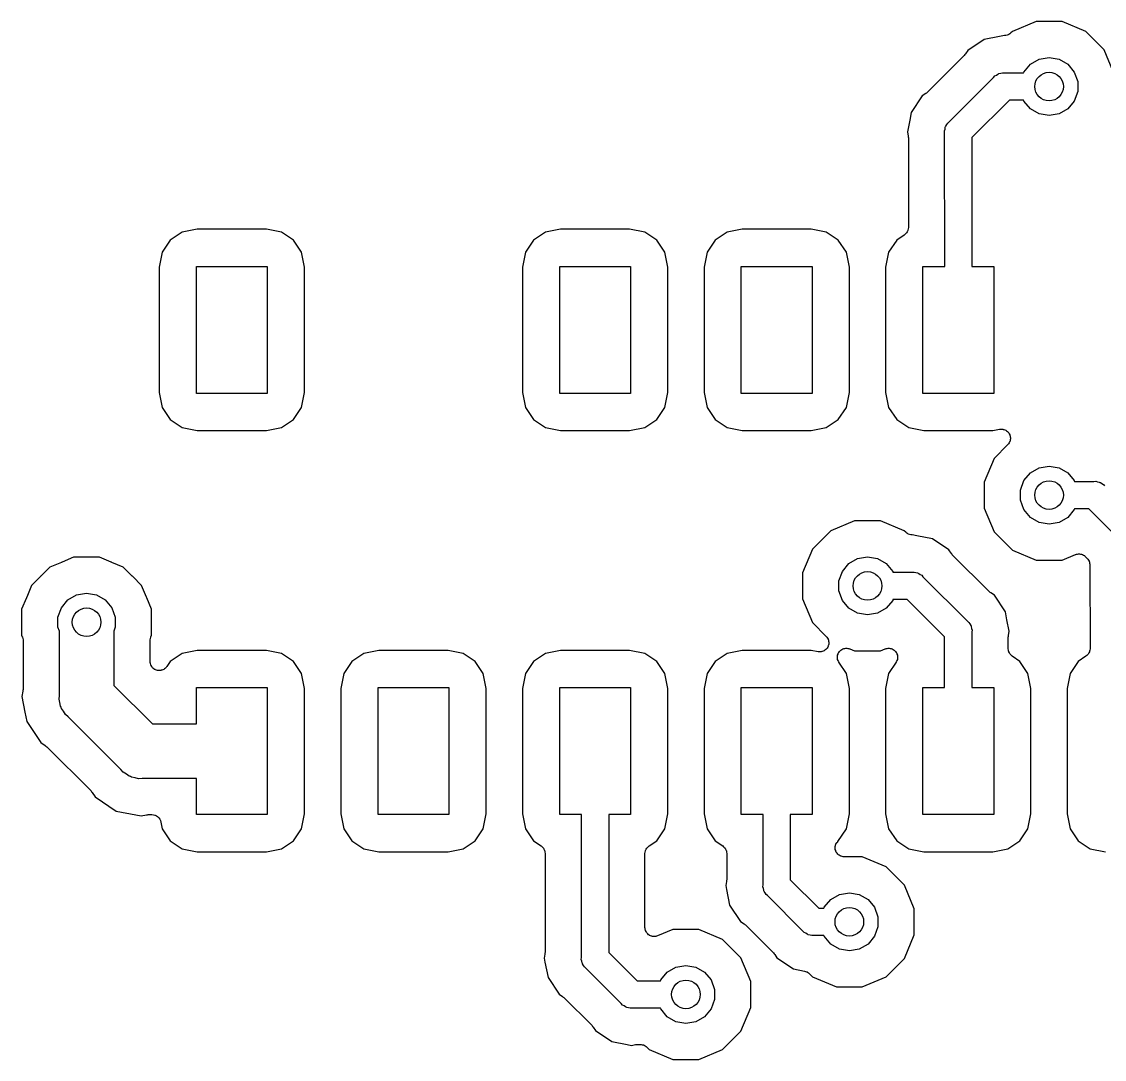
# Model space of a CAD drawing. Extents: x 40 to 163, y -163 to -37.
# Drawn here: x 101.2 to 116.34, y -143.15 to -128.63 of the extents above; entities that cross this region are included whole.
import ezdxf

# ---------------------------------------------------------------- set-up
doc = ezdxf.new("R2010")
doc.units = 0
doc.header["$MEASUREMENT"] = 0
doc.layers.add('BLACK', color=7, linetype='CONTINUOUS')

msp = doc.modelspace()

# ---------------------------------------------------------------- linework, layer by layer
at = {"layer": 'BLACK', "linetype": 'CONTINUOUS'}
for p, q in [((115.389, -128.632), (115.056, -128.77)), ((115.751, -128.632), (115.389, -128.632)), ((116.084, -128.77), (115.751, -128.632)), ((114.878, -128.839), (114.662, -128.882)), ((114.945, -128.826), (114.878, -128.839)), ((114.957, -128.827), (114.945, -128.826)), ((114.961, -128.826), (114.957, -128.827)), ((114.965, -128.826), (114.961, -128.826)), ((114.982, -128.82), (114.965, -128.826)), ((114.999, -128.816), (114.982, -128.82)), ((115.003, -128.813), (114.999, -128.816)), ((115.007, -128.812), (115.003, -128.813)), ((115.021, -128.801), (115.007, -128.812)), ((115.036, -128.79), (115.021, -128.801)), ((115.056, -128.77), (115.036, -128.79)), ((116.34, -129.026), (116.084, -128.77)), ((114.662, -128.882), (114.431, -129.036)), ((114.384, -129.104), (113.864, -129.624)), ((114.391, -129.093), (114.384, -129.104)), ((114.399, -129.084), (114.391, -129.093)), ((114.431, -129.036), (114.399, -129.084)), ((115.309, -129.229), (115.431, -129.158)), ((115.431, -129.158), (115.57, -129.134)), ((115.57, -129.134), (115.709, -129.158)), ((115.709, -129.158), (115.831, -129.229)), ((116.461, -129.318), (116.34, -129.026)), ((115.218, -129.337), (115.309, -129.229)), ((115.831, -129.229), (115.922, -129.337)), ((114.171, -130.034), (114.794, -129.411)), ((114.794, -129.411), (114.811, -129.392)), ((114.811, -129.392), (114.833, -129.379)), ((114.833, -129.379), (114.853, -129.365)), ((114.853, -129.365), (114.861, -129.362)), ((114.861, -129.362), (114.869, -129.358)), ((114.869, -129.358), (114.894, -129.354)), ((114.894, -129.354), (114.918, -129.347)), ((114.918, -129.347), (114.943, -129.35)), ((114.943, -129.35), (115.214, -129.35)), ((115.214, -129.35), (115.218, -129.337)), ((115.922, -129.337), (115.97, -129.469)), ((115.97, -129.611), (115.922, -129.743)), ((115.97, -129.469), (115.97, -129.611)), ((113.796, -129.671), (113.642, -129.902)), ((113.844, -129.639), (113.796, -129.671)), ((113.853, -129.631), (113.844, -129.639)), ((113.864, -129.624), (113.853, -129.631)), ((115.014, -129.731), (114.49, -130.254)), ((115.214, -129.731), (115.014, -129.731)), ((115.218, -129.743), (115.214, -129.731)), ((115.309, -129.851), (115.218, -129.743)), ((115.922, -129.743), (115.831, -129.851)), ((113.642, -129.902), (113.621, -130.009)), ((115.431, -129.922), (115.309, -129.851)), ((115.57, -129.946), (115.431, -129.922)), ((115.709, -129.922), (115.57, -129.946)), ((115.831, -129.851), (115.709, -129.922)), ((113.621, -130.009), (113.588, -130.175)), ((113.621, -130.009), (113.621, -130.009)), ((114.125, -130.093), (114.139, -130.073)), ((114.139, -130.073), (114.152, -130.051)), ((114.152, -130.051), (114.171, -130.034)), ((113.588, -130.175), (113.599, -130.232)), ((114.107, -130.158), (114.114, -130.134)), ((114.109, -130.183), (114.107, -130.158)), ((114.11, -132.055), (114.109, -130.183)), ((114.114, -130.134), (114.118, -130.109)), ((114.118, -130.109), (114.122, -130.101)), ((114.122, -130.101), (114.125, -130.093)), ((113.599, -130.232), (113.599, -130.244)), ((113.599, -130.244), (113.602, -130.256)), ((113.602, -130.256), (113.602, -131.512)), ((114.49, -130.254), (114.49, -132.055)), ((103.446, -131.576), (103.278, -131.688)), ((103.657, -131.534), (103.446, -131.576)), ((104.623, -131.534), (103.657, -131.534)), ((104.834, -131.576), (104.623, -131.534)), ((105.002, -131.688), (104.834, -131.576)), ((108.526, -131.576), (108.358, -131.688)), ((108.737, -131.534), (108.526, -131.576)), ((109.703, -131.534), (108.737, -131.534)), ((109.914, -131.576), (109.703, -131.534)), ((110.082, -131.688), (109.914, -131.576)), ((111.066, -131.576), (110.898, -131.688)), ((111.277, -131.534), (111.066, -131.576)), ((112.243, -131.534), (111.277, -131.534)), ((112.454, -131.576), (112.243, -131.534)), ((112.622, -131.688), (112.454, -131.576)), ((113.577, -131.587), (113.574, -131.59)), ((113.585, -131.571), (113.577, -131.587)), ((113.594, -131.555), (113.585, -131.571)), ((113.595, -131.551), (113.594, -131.555)), ((113.596, -131.547), (113.595, -131.551)), ((113.598, -131.529), (113.596, -131.547)), ((113.602, -131.512), (113.598, -131.529)), ((103.278, -131.688), (103.166, -131.856)), ((105.114, -131.856), (105.002, -131.688)), ((108.358, -131.688), (108.246, -131.856)), ((110.194, -131.856), (110.082, -131.688)), ((110.898, -131.688), (110.786, -131.856)), ((112.734, -131.856), (112.622, -131.688)), ((113.438, -131.688), (113.326, -131.856)), ((113.545, -131.617), (113.438, -131.688)), ((113.558, -131.605), (113.545, -131.617)), ((113.572, -131.593), (113.558, -131.605)), ((113.574, -131.59), (113.572, -131.593)), ((103.166, -131.856), (103.124, -132.067)), ((105.156, -132.067), (105.114, -131.856)), ((108.246, -131.856), (108.204, -132.067)), ((110.236, -132.067), (110.194, -131.856)), ((110.786, -131.856), (110.744, -132.067)), ((112.776, -132.067), (112.734, -131.856)), ((113.326, -131.856), (113.284, -132.067)), ((103.124, -132.067), (103.124, -133.82)), ((103.645, -133.833), (103.645, -132.055)), ((103.645, -132.055), (104.635, -132.055)), ((104.635, -132.055), (104.635, -133.833)), ((105.156, -133.82), (105.156, -132.067)), ((108.204, -132.067), (108.204, -133.82)), ((108.725, -133.833), (108.725, -132.055)), ((108.725, -132.055), (109.715, -132.055)), ((109.715, -132.055), (109.715, -133.833)), ((110.236, -133.82), (110.236, -132.067)), ((110.744, -132.067), (110.744, -133.82)), ((111.265, -133.833), (111.265, -132.055)), ((111.265, -132.055), (112.255, -132.055)), ((112.255, -132.055), (112.255, -133.833)), ((112.776, -133.82), (112.776, -132.067)), ((113.284, -132.067), (113.284, -133.82)), ((113.805, -133.833), (113.805, -132.055)), ((113.805, -132.055), (114.11, -132.055)), ((114.49, -132.055), (114.795, -132.055)), ((114.795, -132.055), (114.795, -133.833)), ((103.124, -133.82), (103.166, -134.031)), ((104.635, -133.833), (103.645, -133.833)), ((105.114, -134.031), (105.156, -133.82)), ((108.204, -133.82), (108.246, -134.031)), ((109.715, -133.833), (108.725, -133.833)), ((110.194, -134.031), (110.236, -133.82)), ((110.744, -133.82), (110.786, -134.031)), ((112.255, -133.833), (111.265, -133.833)), ((112.734, -134.031), (112.776, -133.82)), ((113.284, -133.82), (113.326, -134.031)), ((114.795, -133.833), (113.805, -133.833)), ((103.166, -134.031), (103.278, -134.199)), ((105.002, -134.199), (105.114, -134.031)), ((108.246, -134.031), (108.358, -134.199)), ((110.082, -134.199), (110.194, -134.031)), ((110.786, -134.031), (110.898, -134.199)), ((112.622, -134.199), (112.734, -134.031)), ((113.326, -134.031), (113.438, -134.199)), ((103.278, -134.199), (103.446, -134.311)), ((103.446, -134.311), (103.657, -134.353)), ((104.623, -134.353), (104.834, -134.311)), ((104.834, -134.311), (105.002, -134.199)), ((108.358, -134.199), (108.526, -134.311)), ((108.526, -134.311), (108.737, -134.353)), ((109.703, -134.353), (109.914, -134.311)), ((109.914, -134.311), (110.082, -134.199)), ((110.898, -134.199), (111.066, -134.311)), ((111.066, -134.311), (111.277, -134.353)), ((112.243, -134.353), (112.454, -134.311)), ((112.454, -134.311), (112.622, -134.199)), ((113.438, -134.199), (113.606, -134.311)), ((113.606, -134.311), (113.817, -134.353)), ((103.657, -134.353), (104.623, -134.353)), ((108.737, -134.353), (109.703, -134.353)), ((111.277, -134.353), (112.243, -134.353)), ((113.817, -134.353), (114.783, -134.353)), ((114.783, -134.353), (114.878, -134.334)), ((114.878, -134.334), (114.885, -134.334)), ((114.885, -134.334), (114.892, -134.332)), ((114.892, -134.332), (114.907, -134.334)), ((114.907, -134.334), (114.922, -134.333)), ((114.922, -134.333), (114.929, -134.335)), ((114.929, -134.335), (114.935, -134.336)), ((114.935, -134.336), (114.949, -134.342)), ((114.949, -134.342), (114.964, -134.347)), ((114.964, -134.347), (114.969, -134.352)), ((114.969, -134.352), (114.975, -134.355)), ((114.975, -134.355), (114.986, -134.365)), ((114.986, -134.365), (114.998, -134.375)), ((114.998, -134.375), (115.002, -134.381)), ((115.002, -134.381), (115.007, -134.386)), ((115.007, -134.386), (115.013, -134.4)), ((115.013, -134.4), (115.021, -134.413)), ((115.021, -134.413), (115.022, -134.42)), ((115.022, -134.42), (115.025, -134.426)), ((115.025, -134.426), (115.027, -134.441)), ((115.027, -134.441), (115.03, -134.456)), ((115.03, -134.456), (115.028, -134.463)), ((115.028, -134.463), (115.029, -134.47)), ((114.992, -134.549), (114.8, -134.741)), ((114.996, -134.543), (114.992, -134.549)), ((115.002, -134.538), (114.996, -134.543)), ((115.009, -134.525), (115.002, -134.538)), ((115.018, -134.512), (115.009, -134.525)), ((115.019, -134.506), (115.018, -134.512)), ((115.023, -134.5), (115.019, -134.506)), ((115.025, -134.484), (115.023, -134.5)), ((115.029, -134.47), (115.025, -134.484)), ((114.8, -134.741), (114.662, -135.074)), ((115.309, -134.944), (115.431, -134.873)), ((115.431, -134.873), (115.57, -134.849)), ((115.57, -134.849), (115.709, -134.873)), ((115.709, -134.873), (115.831, -134.944)), ((115.17, -135.184), (115.218, -135.052)), ((115.218, -135.052), (115.309, -134.944)), ((115.831, -134.944), (115.922, -135.052)), ((115.922, -135.052), (115.926, -135.064)), ((115.926, -135.064), (116.197, -135.064)), ((116.197, -135.064), (116.222, -135.062)), ((116.222, -135.062), (116.246, -135.069)), ((116.246, -135.069), (116.271, -135.073)), ((114.662, -135.074), (114.662, -135.436)), ((115.17, -135.326), (115.17, -135.184)), ((116.271, -135.073), (116.279, -135.077)), ((116.279, -135.077), (116.287, -135.08)), ((116.287, -135.08), (116.307, -135.094)), ((116.307, -135.094), (116.329, -135.107)), ((116.329, -135.107), (116.346, -135.126)), ((115.218, -135.458), (115.17, -135.326)), ((114.662, -135.436), (114.8, -135.769)), ((115.309, -135.566), (115.218, -135.458)), ((115.922, -135.458), (115.831, -135.566)), ((115.926, -135.445), (115.922, -135.458)), ((116.126, -135.445), (115.926, -135.445)), ((116.649, -135.969), (116.126, -135.445)), ((112.849, -135.617), (112.516, -135.755)), ((113.211, -135.617), (112.849, -135.617)), ((113.544, -135.755), (113.211, -135.617)), ((115.431, -135.637), (115.309, -135.566)), ((115.57, -135.661), (115.431, -135.637)), ((115.709, -135.637), (115.57, -135.661)), ((115.831, -135.566), (115.709, -135.637)), ((112.516, -135.755), (112.26, -136.011)), ((113.564, -135.775), (113.544, -135.755)), ((113.579, -135.786), (113.564, -135.775)), ((113.593, -135.797), (113.579, -135.786)), ((113.597, -135.798), (113.593, -135.797)), ((113.601, -135.801), (113.597, -135.798)), ((113.618, -135.805), (113.601, -135.801)), ((113.635, -135.811), (113.618, -135.805)), ((113.639, -135.811), (113.635, -135.811)), ((113.643, -135.812), (113.639, -135.811)), ((113.655, -135.811), (113.643, -135.812)), ((113.722, -135.824), (113.655, -135.811)), ((113.938, -135.867), (113.722, -135.824)), ((113.722, -135.824), (113.722, -135.824)), ((114.8, -135.769), (115.056, -136.025)), ((114.169, -136.021), (113.938, -135.867)), ((101.927, -136.125), (101.765, -136.192)), ((102.103, -136.125), (101.927, -136.125)), ((102.108, -136.124), (102.103, -136.125)), ((102.113, -136.125), (102.108, -136.124)), ((102.289, -136.125), (102.113, -136.125)), ((102.451, -136.192), (102.289, -136.125)), ((112.26, -136.011), (112.122, -136.344)), ((112.891, -136.143), (113.03, -136.119)), ((113.03, -136.119), (113.169, -136.143)), ((114.201, -136.069), (114.169, -136.021)), ((114.209, -136.078), (114.201, -136.069)), ((114.216, -136.089), (114.209, -136.078)), ((114.736, -136.609), (114.216, -136.089)), ((115.056, -136.025), (115.389, -136.163)), ((115.751, -136.163), (115.937, -136.086)), ((115.937, -136.086), (115.945, -136.084)), ((115.945, -136.084), (115.953, -136.08)), ((115.953, -136.08), (115.967, -136.079)), ((115.967, -136.079), (115.98, -136.076)), ((115.98, -136.076), (115.988, -136.077)), ((115.988, -136.077), (115.997, -136.077)), ((115.997, -136.077), (116.01, -136.08)), ((116.01, -136.08), (116.024, -136.082)), ((116.024, -136.082), (116.031, -136.086)), ((116.031, -136.086), (116.039, -136.088)), ((116.039, -136.088), (116.051, -136.096)), ((116.051, -136.096), (116.063, -136.102)), ((116.063, -136.102), (116.069, -136.109)), ((116.069, -136.109), (116.075, -136.113)), ((116.075, -136.113), (116.104, -136.142)), ((101.594, -136.263), (101.469, -136.388)), ((101.756, -136.196), (101.594, -136.263)), ((101.76, -136.193), (101.756, -136.196)), ((101.765, -136.192), (101.76, -136.193)), ((102.456, -136.193), (102.451, -136.192)), ((102.46, -136.196), (102.456, -136.193)), ((102.622, -136.263), (102.46, -136.196)), ((102.747, -136.388), (102.622, -136.263)), ((112.678, -136.322), (112.769, -136.214)), ((112.769, -136.214), (112.891, -136.143)), ((113.169, -136.143), (113.291, -136.214)), ((113.291, -136.214), (113.382, -136.322)), ((115.389, -136.163), (115.751, -136.163)), ((116.104, -136.142), (116.108, -136.147)), ((116.108, -136.147), (116.112, -136.15)), ((116.112, -136.15), (116.12, -136.165)), ((116.12, -136.165), (116.13, -136.178)), ((116.13, -136.178), (116.131, -136.184)), ((116.131, -136.184), (116.134, -136.188)), ((116.134, -136.188), (116.137, -136.205)), ((116.137, -136.205), (116.141, -136.221)), ((116.141, -136.221), (116.141, -136.226)), ((116.141, -136.226), (116.141, -136.232)), ((116.141, -136.232), (116.142, -137.404)), ((101.463, -136.394), (101.338, -136.519)), ((101.465, -136.39), (101.463, -136.394)), ((101.469, -136.388), (101.465, -136.39)), ((102.751, -136.39), (102.747, -136.388)), ((102.753, -136.394), (102.751, -136.39)), ((102.878, -136.519), (102.753, -136.394)), ((112.122, -136.344), (112.122, -136.706)), ((112.63, -136.454), (112.678, -136.322)), ((113.382, -136.322), (113.386, -136.334)), ((113.386, -136.334), (113.657, -136.334)), ((113.657, -136.334), (113.682, -136.332)), ((113.682, -136.332), (113.706, -136.339)), ((113.706, -136.339), (113.731, -136.343)), ((113.731, -136.343), (113.739, -136.347)), ((113.739, -136.347), (113.747, -136.35)), ((113.747, -136.35), (113.767, -136.364)), ((113.767, -136.364), (113.789, -136.377)), ((113.789, -136.377), (113.806, -136.396)), ((113.806, -136.396), (114.429, -137.019)), ((101.338, -136.519), (101.271, -136.681)), ((102.945, -136.681), (102.878, -136.519)), ((112.63, -136.596), (112.63, -136.454)), ((101.267, -136.69), (101.2, -136.852)), ((101.268, -136.685), (101.267, -136.69)), ((101.271, -136.681), (101.268, -136.685)), ((101.756, -136.83), (101.847, -136.722)), ((101.847, -136.722), (101.969, -136.651)), ((101.969, -136.651), (102.108, -136.627)), ((102.108, -136.627), (102.247, -136.651)), ((102.247, -136.651), (102.369, -136.722)), ((102.369, -136.722), (102.46, -136.83)), ((102.948, -136.685), (102.945, -136.681)), ((102.949, -136.69), (102.948, -136.685)), ((103.016, -136.852), (102.949, -136.69)), ((112.122, -136.706), (112.26, -137.039)), ((112.678, -136.728), (112.63, -136.596)), ((112.769, -136.836), (112.678, -136.728)), ((113.382, -136.728), (113.291, -136.836)), ((113.386, -136.715), (113.382, -136.728)), ((113.586, -136.715), (113.386, -136.715)), ((114.109, -137.239), (113.586, -136.715)), ((114.747, -136.616), (114.736, -136.609)), ((114.756, -136.624), (114.747, -136.616)), ((114.804, -136.656), (114.756, -136.624)), ((114.958, -136.887), (114.804, -136.656)), ((101.2, -136.852), (101.2, -137.214)), ((101.708, -136.962), (101.756, -136.83)), ((102.46, -136.83), (102.508, -136.962)), ((103.016, -137.214), (103.016, -136.852)), ((112.891, -136.907), (112.769, -136.836)), ((113.291, -136.836), (113.169, -136.907)), ((114.98, -136.999), (114.958, -136.887)), ((101.708, -137.104), (101.708, -136.962)), ((102.508, -136.962), (102.508, -137.104)), ((112.26, -137.039), (112.452, -137.231)), ((113.03, -136.931), (112.891, -136.907)), ((113.169, -136.907), (113.03, -136.931)), ((114.429, -137.019), (114.448, -137.036)), ((114.448, -137.036), (114.461, -137.058)), ((115.012, -137.16), (114.98, -136.999)), ((101.727, -137.156), (101.708, -137.104)), ((101.727, -138.058), (101.727, -137.156)), ((102.508, -137.104), (102.489, -137.156)), ((102.489, -137.156), (102.489, -137.917)), ((114.461, -137.058), (114.475, -137.078)), ((114.475, -137.078), (114.478, -137.086)), ((114.478, -137.086), (114.482, -137.094)), ((114.482, -137.094), (114.486, -137.119)), ((114.486, -137.119), (114.493, -137.143)), ((114.493, -137.143), (114.49, -137.168)), ((114.49, -137.168), (114.49, -137.947)), ((115.001, -137.217), (115.012, -137.16)), ((101.2, -137.214), (101.209, -137.236)), ((101.209, -137.236), (101.21, -137.239)), ((101.21, -137.239), (101.211, -137.241)), ((101.211, -137.241), (101.215, -137.26)), ((101.215, -137.26), (101.219, -137.279)), ((101.219, -137.279), (101.219, -137.282)), ((101.219, -137.282), (101.219, -137.285)), ((101.219, -137.285), (101.219, -137.974)), ((102.997, -137.279), (103.001, -137.26)), ((102.997, -137.282), (102.997, -137.279)), ((102.997, -137.285), (102.997, -137.282)), ((102.997, -137.584), (102.997, -137.285)), ((103.001, -137.26), (103.005, -137.241)), ((103.005, -137.241), (103.006, -137.239)), ((103.006, -137.239), (103.007, -137.236)), ((103.007, -137.236), (103.016, -137.214)), ((112.452, -137.231), (112.456, -137.237)), ((112.456, -137.237), (112.462, -137.242)), ((112.462, -137.242), (112.469, -137.255)), ((112.469, -137.255), (112.478, -137.268)), ((112.478, -137.268), (112.479, -137.274)), ((112.479, -137.274), (112.483, -137.28)), ((112.483, -137.28), (112.485, -137.296)), ((112.485, -137.296), (112.489, -137.31)), ((112.487, -137.339), (112.485, -137.354)), ((112.49, -137.324), (112.487, -137.339)), ((112.489, -137.31), (112.488, -137.317)), ((112.488, -137.317), (112.49, -137.324)), ((114.109, -137.947), (114.109, -137.239)), ((114.998, -137.241), (115.001, -137.229)), ((114.998, -137.404), (114.998, -137.241)), ((115.001, -137.229), (115.001, -137.217)), ((103.446, -137.469), (103.278, -137.581)), ((103.657, -137.427), (103.446, -137.469)), ((104.623, -137.427), (103.657, -137.427)), ((104.834, -137.469), (104.623, -137.427)), ((105.002, -137.581), (104.834, -137.469)), ((105.986, -137.469), (105.818, -137.581)), ((106.197, -137.427), (105.986, -137.469)), ((107.163, -137.427), (106.197, -137.427)), ((107.374, -137.469), (107.163, -137.427)), ((107.542, -137.581), (107.374, -137.469)), ((108.526, -137.469), (108.358, -137.581)), ((108.737, -137.427), (108.526, -137.469)), ((109.703, -137.427), (108.737, -137.427)), ((109.914, -137.469), (109.703, -137.427)), ((110.082, -137.581), (109.914, -137.469)), ((111.066, -137.469), (110.898, -137.581)), ((111.277, -137.427), (111.066, -137.469)), ((112.243, -137.427), (111.277, -137.427)), ((112.338, -137.446), (112.243, -137.427)), ((112.345, -137.446), (112.338, -137.446)), ((112.352, -137.448), (112.345, -137.446)), ((112.367, -137.446), (112.352, -137.448)), ((112.382, -137.447), (112.367, -137.446)), ((112.389, -137.445), (112.382, -137.447)), ((112.395, -137.444), (112.389, -137.445)), ((112.409, -137.438), (112.395, -137.444)), ((112.424, -137.433), (112.409, -137.438)), ((112.429, -137.428), (112.424, -137.433)), ((112.435, -137.425), (112.429, -137.428)), ((112.446, -137.415), (112.435, -137.425)), ((112.458, -137.405), (112.446, -137.415)), ((112.462, -137.399), (112.458, -137.405)), ((112.467, -137.394), (112.462, -137.399)), ((112.473, -137.38), (112.467, -137.394)), ((112.481, -137.367), (112.473, -137.38)), ((112.482, -137.36), (112.481, -137.367)), ((112.485, -137.354), (112.482, -137.36)), ((112.612, -137.496), (112.618, -137.482)), ((112.618, -137.482), (112.622, -137.467)), ((112.622, -137.467), (112.626, -137.462)), ((112.626, -137.462), (112.629, -137.455)), ((112.629, -137.455), (112.639, -137.444)), ((112.639, -137.444), (112.648, -137.432)), ((112.648, -137.432), (112.654, -137.428)), ((112.654, -137.428), (112.658, -137.423)), ((112.658, -137.423), (112.672, -137.416)), ((112.672, -137.416), (112.685, -137.407)), ((112.685, -137.407), (112.691, -137.405)), ((112.691, -137.405), (112.697, -137.402)), ((112.697, -137.402), (112.713, -137.4)), ((112.713, -137.4), (112.727, -137.397)), ((112.727, -137.397), (112.734, -137.397)), ((112.734, -137.397), (112.741, -137.396)), ((112.741, -137.396), (112.756, -137.4)), ((112.756, -137.4), (112.771, -137.401)), ((112.771, -137.401), (112.777, -137.405)), ((112.777, -137.405), (112.784, -137.406)), ((112.784, -137.406), (112.849, -137.433)), ((112.849, -137.433), (113.211, -137.433)), ((113.211, -137.433), (113.276, -137.406)), ((113.276, -137.406), (113.283, -137.405)), ((113.283, -137.405), (113.289, -137.401)), ((113.289, -137.401), (113.304, -137.4)), ((113.304, -137.4), (113.319, -137.396)), ((113.319, -137.396), (113.326, -137.397)), ((113.326, -137.397), (113.333, -137.397)), ((113.333, -137.397), (113.347, -137.4)), ((113.347, -137.4), (113.363, -137.402)), ((113.363, -137.402), (113.369, -137.405)), ((113.369, -137.405), (113.375, -137.407)), ((113.375, -137.407), (113.388, -137.416)), ((113.388, -137.416), (113.402, -137.423)), ((113.402, -137.423), (113.406, -137.428)), ((113.406, -137.428), (113.412, -137.432)), ((113.412, -137.432), (113.421, -137.444)), ((113.421, -137.444), (113.431, -137.455)), ((113.431, -137.455), (113.434, -137.462)), ((113.434, -137.462), (113.438, -137.467)), ((113.438, -137.467), (113.442, -137.482)), ((113.442, -137.482), (113.448, -137.496)), ((115.002, -137.422), (114.998, -137.404)), ((115.004, -137.44), (115.002, -137.422)), ((115.005, -137.444), (115.004, -137.44)), ((115.006, -137.448), (115.005, -137.444)), ((115.015, -137.463), (115.006, -137.448)), ((115.023, -137.479), (115.015, -137.463)), ((115.026, -137.482), (115.023, -137.479)), ((115.028, -137.486), (115.026, -137.482)), ((115.042, -137.498), (115.028, -137.486)), ((116.112, -137.486), (116.098, -137.498)), ((116.114, -137.482), (116.112, -137.486)), ((116.117, -137.479), (116.114, -137.482)), ((116.125, -137.463), (116.117, -137.479)), ((116.134, -137.448), (116.125, -137.463)), ((116.135, -137.444), (116.134, -137.448)), ((116.136, -137.44), (116.135, -137.444)), ((116.138, -137.422), (116.136, -137.44)), ((116.142, -137.404), (116.138, -137.422)), ((102.998, -137.591), (102.997, -137.584)), ((102.998, -137.598), (102.998, -137.591)), ((103.002, -137.612), (102.998, -137.598)), ((103.005, -137.627), (103.002, -137.612)), ((103.008, -137.633), (103.005, -137.627)), ((103.01, -137.64), (103.008, -137.633)), ((103.019, -137.652), (103.01, -137.64)), ((103.278, -137.581), (103.23, -137.654)), ((105.114, -137.749), (105.002, -137.581)), ((105.818, -137.581), (105.706, -137.749)), ((107.654, -137.749), (107.542, -137.581)), ((108.358, -137.581), (108.246, -137.749)), ((110.194, -137.749), (110.082, -137.581)), ((110.898, -137.581), (110.786, -137.749)), ((112.609, -137.51), (112.611, -137.503)), ((112.61, -137.525), (112.609, -137.51)), ((112.61, -137.54), (112.61, -137.525)), ((112.612, -137.547), (112.61, -137.54)), ((112.611, -137.503), (112.612, -137.496)), ((112.612, -137.554), (112.612, -137.547)), ((112.618, -137.567), (112.612, -137.554)), ((112.623, -137.582), (112.618, -137.567)), ((112.627, -137.588), (112.623, -137.582)), ((112.63, -137.594), (112.627, -137.588)), ((112.734, -137.749), (112.63, -137.594)), ((113.43, -137.594), (113.326, -137.749)), ((113.433, -137.588), (113.43, -137.594)), ((113.437, -137.582), (113.433, -137.588)), ((113.442, -137.567), (113.437, -137.582)), ((113.448, -137.554), (113.442, -137.567)), ((113.448, -137.496), (113.449, -137.503)), ((113.45, -137.54), (113.448, -137.547)), ((113.448, -137.547), (113.448, -137.554)), ((113.449, -137.503), (113.451, -137.51)), ((113.451, -137.51), (113.45, -137.525)), ((113.45, -137.525), (113.45, -137.54)), ((115.055, -137.51), (115.042, -137.498)), ((115.162, -137.581), (115.055, -137.51)), ((115.274, -137.749), (115.162, -137.581)), ((115.978, -137.581), (115.866, -137.749)), ((116.085, -137.51), (115.978, -137.581)), ((116.098, -137.498), (116.085, -137.51)), ((103.027, -137.665), (103.019, -137.652)), ((103.032, -137.67), (103.027, -137.665)), ((103.036, -137.675), (103.032, -137.67)), ((103.049, -137.684), (103.036, -137.675)), ((103.06, -137.694), (103.049, -137.684)), ((103.067, -137.696), (103.06, -137.694)), ((103.073, -137.7), (103.067, -137.696)), ((103.088, -137.704), (103.073, -137.7)), ((103.102, -137.709), (103.088, -137.704)), ((103.109, -137.709), (103.102, -137.709)), ((103.116, -137.71), (103.109, -137.709)), ((103.131, -137.709), (103.116, -137.71)), ((103.146, -137.709), (103.131, -137.709)), ((103.153, -137.706), (103.146, -137.709)), ((103.16, -137.706), (103.153, -137.706)), ((103.173, -137.699), (103.16, -137.706)), ((103.188, -137.694), (103.173, -137.699)), ((103.193, -137.689), (103.188, -137.694)), ((103.199, -137.686), (103.193, -137.689)), ((103.21, -137.675), (103.199, -137.686)), ((103.221, -137.665), (103.21, -137.675)), ((103.225, -137.659), (103.221, -137.665)), ((103.23, -137.654), (103.225, -137.659)), ((105.156, -137.96), (105.114, -137.749)), ((105.706, -137.749), (105.664, -137.96)), ((107.696, -137.96), (107.654, -137.749)), ((108.246, -137.749), (108.204, -137.96)), ((110.236, -137.96), (110.194, -137.749)), ((110.786, -137.749), (110.744, -137.96)), ((112.776, -137.96), (112.734, -137.749)), ((113.326, -137.749), (113.284, -137.96)), ((115.316, -137.96), (115.274, -137.749)), ((115.866, -137.749), (115.824, -137.96)), ((102.489, -137.917), (103.028, -138.455)), ((103.645, -138.455), (103.645, -137.947)), ((103.645, -137.947), (104.635, -137.947)), ((104.635, -137.947), (104.635, -139.725)), ((106.185, -139.725), (106.185, -137.947)), ((106.185, -137.947), (107.175, -137.947)), ((107.175, -137.947), (107.175, -139.725)), ((108.725, -139.725), (108.725, -137.947)), ((108.725, -137.947), (109.715, -137.947)), ((109.715, -137.947), (109.715, -139.725)), ((111.265, -139.725), (111.265, -137.947)), ((111.265, -137.947), (112.255, -137.947)), ((112.255, -137.947), (112.255, -139.725)), ((113.805, -139.725), (113.805, -137.947)), ((113.805, -137.947), (114.109, -137.947)), ((114.49, -137.947), (114.795, -137.947)), ((114.795, -137.947), (114.795, -139.725)), ((101.217, -137.999), (101.202, -138.074)), ((101.202, -138.074), (101.245, -138.292)), ((101.219, -137.974), (101.217, -137.987)), ((101.217, -137.987), (101.217, -137.999)), ((101.723, -138.108), (101.727, -138.058)), ((105.156, -139.713), (105.156, -137.96)), ((105.664, -137.96), (105.664, -139.713)), ((107.696, -139.713), (107.696, -137.96)), ((108.204, -137.96), (108.204, -139.713)), ((110.236, -139.713), (110.236, -137.96)), ((110.744, -137.96), (110.744, -139.713)), ((112.776, -139.713), (112.776, -137.96)), ((113.284, -137.96), (113.284, -139.713)), ((115.316, -139.713), (115.316, -137.96)), ((115.824, -137.96), (115.824, -139.713)), ((101.736, -138.157), (101.723, -138.108)), ((101.744, -138.207), (101.736, -138.157)), ((101.753, -138.221), (101.744, -138.207)), ((101.757, -138.238), (101.753, -138.221)), ((101.786, -138.279), (101.757, -138.238)), ((101.245, -138.292), (101.245, -138.292)), ((101.245, -138.292), (101.271, -138.421)), ((101.812, -138.323), (101.786, -138.279)), ((101.85, -138.356), (101.812, -138.323)), ((102.589, -139.094), (101.85, -138.356)), ((101.271, -138.421), (101.467, -138.715)), ((103.028, -138.455), (103.645, -138.455)), ((101.467, -138.715), (101.531, -138.758)), ((101.531, -138.758), (101.54, -138.767)), ((101.54, -138.767), (101.55, -138.774)), ((101.55, -138.774), (102.171, -139.394)), ((102.621, -139.133), (102.589, -139.094)), ((102.665, -139.158), (102.621, -139.133)), ((102.706, -139.187), (102.665, -139.158)), ((102.723, -139.191), (102.706, -139.187)), ((102.738, -139.2), (102.723, -139.191)), ((102.787, -139.209), (102.738, -139.2)), ((102.836, -139.222), (102.787, -139.209)), ((102.887, -139.217), (102.836, -139.222)), ((103.645, -139.217), (102.887, -139.217)), ((103.645, -139.725), (103.645, -139.217)), ((102.171, -139.394), (102.178, -139.404)), ((102.178, -139.404), (102.186, -139.414)), ((102.186, -139.414), (102.229, -139.477)), ((102.229, -139.477), (102.523, -139.674)), ((102.523, -139.674), (102.795, -139.728)), ((102.795, -139.728), (102.795, -139.728)), ((102.795, -139.728), (102.87, -139.743)), ((102.87, -139.743), (102.945, -139.728)), ((102.945, -139.728), (102.958, -139.728)), ((102.958, -139.728), (102.97, -139.725)), ((102.97, -139.725), (103.023, -139.725)), ((103.023, -139.725), (103.043, -139.729)), ((103.043, -139.729), (103.063, -139.732)), ((103.063, -139.732), (103.065, -139.733)), ((103.065, -139.733), (103.066, -139.733)), ((103.066, -139.733), (103.084, -139.743)), ((103.084, -139.743), (103.102, -139.753)), ((103.102, -139.753), (103.103, -139.754)), ((103.103, -139.754), (103.104, -139.755)), ((103.104, -139.755), (103.117, -139.771)), ((104.635, -139.725), (103.645, -139.725)), ((105.114, -139.924), (105.156, -139.713)), ((105.664, -139.713), (105.706, -139.924)), ((107.175, -139.725), (106.185, -139.725)), ((107.654, -139.924), (107.696, -139.713)), ((108.204, -139.713), (108.246, -139.924)), ((109.03, -139.725), (108.725, -139.725)), ((109.029, -141.724), (109.03, -139.725)), ((109.715, -139.725), (109.41, -139.725)), ((109.41, -139.725), (109.41, -141.653)), ((110.194, -139.924), (110.236, -139.713)), ((110.744, -139.713), (110.786, -139.924)), ((111.57, -139.725), (111.265, -139.725)), ((111.569, -140.708), (111.57, -139.725)), ((112.255, -139.725), (111.95, -139.725)), ((111.95, -139.725), (111.95, -140.637)), ((112.734, -139.924), (112.776, -139.713)), ((113.284, -139.713), (113.326, -139.924)), ((114.795, -139.725), (113.805, -139.725)), ((115.274, -139.924), (115.316, -139.713)), ((115.824, -139.713), (115.866, -139.924)), ((103.117, -139.771), (103.131, -139.787)), ((103.131, -139.787), (103.132, -139.788)), ((103.132, -139.788), (103.133, -139.789)), ((103.133, -139.789), (103.14, -139.808)), ((103.14, -139.808), (103.147, -139.828)), ((103.147, -139.828), (103.166, -139.924)), ((103.166, -139.924), (103.278, -140.092)), ((105.002, -140.092), (105.114, -139.924)), ((105.706, -139.924), (105.818, -140.092)), ((107.542, -140.092), (107.654, -139.924)), ((108.246, -139.924), (108.358, -140.092)), ((110.082, -140.092), (110.194, -139.924)), ((110.786, -139.924), (110.898, -140.092)), ((112.616, -140.099), (112.734, -139.924)), ((113.326, -139.924), (113.438, -140.092)), ((115.162, -140.092), (115.274, -139.924)), ((115.866, -139.924), (115.978, -140.092)), ((103.278, -140.092), (103.446, -140.204)), ((103.446, -140.204), (103.657, -140.246)), ((104.623, -140.246), (104.834, -140.204)), ((104.834, -140.204), (105.002, -140.092)), ((105.818, -140.092), (105.986, -140.204)), ((105.986, -140.204), (106.197, -140.246)), ((107.163, -140.246), (107.374, -140.204)), ((107.374, -140.204), (107.542, -140.092)), ((108.358, -140.092), (108.465, -140.163)), ((108.465, -140.163), (108.478, -140.175)), ((108.478, -140.175), (108.492, -140.187)), ((108.492, -140.187), (108.494, -140.19)), ((108.494, -140.19), (108.497, -140.193)), ((108.497, -140.193), (108.505, -140.209)), ((108.505, -140.209), (108.514, -140.225)), ((109.926, -140.225), (109.935, -140.209)), ((109.935, -140.209), (109.943, -140.193)), ((109.943, -140.193), (109.946, -140.19)), ((109.946, -140.19), (109.948, -140.187)), ((109.948, -140.187), (109.962, -140.175)), ((109.962, -140.175), (109.975, -140.163)), ((109.975, -140.163), (110.082, -140.092)), ((110.898, -140.092), (111.005, -140.163)), ((111.005, -140.163), (111.018, -140.175)), ((111.018, -140.175), (111.032, -140.187)), ((111.032, -140.187), (111.034, -140.19)), ((111.034, -140.19), (111.037, -140.193)), ((111.037, -140.193), (111.045, -140.209)), ((111.045, -140.209), (111.054, -140.225)), ((112.578, -140.197), (112.579, -140.182)), ((112.579, -140.204), (112.578, -140.197)), ((112.579, -140.167), (112.582, -140.16)), ((112.579, -140.182), (112.579, -140.167)), ((112.579, -140.211), (112.579, -140.204)), ((112.585, -140.225), (112.579, -140.211)), ((112.582, -140.16), (112.583, -140.153)), ((112.583, -140.153), (112.589, -140.14)), ((112.589, -140.14), (112.594, -140.125)), ((112.594, -140.125), (112.599, -140.12)), ((112.599, -140.12), (112.602, -140.114)), ((112.602, -140.114), (112.613, -140.103)), ((112.613, -140.103), (112.616, -140.099)), ((113.438, -140.092), (113.606, -140.204)), ((113.606, -140.204), (113.817, -140.246)), ((114.783, -140.246), (114.994, -140.204)), ((114.994, -140.204), (115.162, -140.092)), ((115.978, -140.092), (116.146, -140.204)), ((116.146, -140.204), (116.357, -140.246)), ((103.657, -140.246), (104.623, -140.246)), ((106.197, -140.246), (107.163, -140.246)), ((108.514, -140.225), (108.515, -140.229)), ((108.515, -140.229), (108.516, -140.233)), ((108.516, -140.233), (108.518, -140.251)), ((108.518, -140.251), (108.522, -140.268)), ((108.522, -140.268), (108.521, -141.651)), ((109.918, -140.268), (109.922, -140.251)), ((109.918, -141.304), (109.918, -140.268)), ((109.922, -140.251), (109.924, -140.233)), ((109.924, -140.233), (109.925, -140.229)), ((109.925, -140.229), (109.926, -140.225)), ((111.054, -140.225), (111.055, -140.229)), ((111.055, -140.229), (111.056, -140.233)), ((111.056, -140.233), (111.058, -140.251)), ((111.058, -140.251), (111.061, -140.268)), ((111.061, -140.268), (111.061, -140.635)), ((112.588, -140.24), (112.585, -140.225)), ((112.592, -140.246), (112.588, -140.24)), ((112.594, -140.252), (112.592, -140.246)), ((112.604, -140.264), (112.594, -140.252)), ((112.613, -140.277), (112.604, -140.264)), ((112.618, -140.281), (112.613, -140.277)), ((112.623, -140.286), (112.618, -140.281)), ((112.636, -140.294), (112.623, -140.286)), ((112.648, -140.303), (112.636, -140.294)), ((112.655, -140.305), (112.648, -140.303)), ((112.661, -140.308), (112.655, -140.305)), ((112.676, -140.311), (112.661, -140.308)), ((112.691, -140.315), (112.676, -140.311)), ((112.698, -140.315), (112.691, -140.315)), ((112.704, -140.316), (112.698, -140.315)), ((112.957, -140.316), (112.704, -140.316)), ((113.29, -140.454), (112.957, -140.316)), ((113.817, -140.246), (114.783, -140.246)), ((113.546, -140.71), (113.29, -140.454)), ((111.059, -140.659), (111.048, -140.716)), ((111.061, -140.635), (111.059, -140.647)), ((111.059, -140.647), (111.059, -140.659)), ((111.95, -140.637), (112.347, -141.034)), ((111.048, -140.716), (111.059, -140.773)), ((111.059, -140.773), (111.059, -140.773)), ((111.059, -140.773), (111.102, -140.989)), ((111.567, -140.733), (111.569, -140.708)), ((111.574, -140.757), (111.567, -140.733)), ((111.578, -140.782), (111.574, -140.757)), ((111.582, -140.79), (111.578, -140.782)), ((111.585, -140.798), (111.582, -140.79)), ((111.599, -140.818), (111.585, -140.798)), ((111.612, -140.84), (111.599, -140.818)), ((112.637, -140.842), (112.776, -140.818)), ((112.776, -140.818), (112.915, -140.842)), ((113.684, -141.043), (113.546, -140.71)), ((111.631, -140.857), (111.612, -140.84)), ((112.127, -141.353), (111.631, -140.857)), ((112.424, -141.021), (112.515, -140.913)), ((112.515, -140.913), (112.637, -140.842)), ((112.915, -140.842), (113.037, -140.913)), ((113.037, -140.913), (113.128, -141.021)), ((111.102, -140.989), (111.256, -141.22)), ((112.347, -141.034), (112.42, -141.034)), ((112.42, -141.034), (112.424, -141.021)), ((113.128, -141.021), (113.176, -141.153)), ((113.684, -141.405), (113.684, -141.043)), ((111.256, -141.22), (111.304, -141.252)), ((111.304, -141.252), (111.313, -141.26)), ((111.313, -141.26), (111.324, -141.267)), ((111.324, -141.267), (111.717, -141.66)), ((113.176, -141.153), (113.176, -141.295)), ((109.921, -141.317), (109.918, -141.304)), ((109.922, -141.331), (109.921, -141.317)), ((109.925, -141.339), (109.922, -141.331)), ((109.926, -141.347), (109.925, -141.339)), ((109.933, -141.359), (109.926, -141.347)), ((109.938, -141.372), (109.933, -141.359)), ((109.944, -141.378), (109.938, -141.372)), ((109.948, -141.385), (109.944, -141.378)), ((109.959, -141.394), (109.948, -141.385)), ((109.968, -141.405), (109.959, -141.394)), ((109.976, -141.408), (109.968, -141.405)), ((109.982, -141.414), (109.976, -141.408)), ((109.995, -141.419), (109.982, -141.414)), ((110.007, -141.425), (109.995, -141.419)), ((110.016, -141.426), (110.007, -141.425)), ((110.023, -141.429), (110.016, -141.426)), ((110.037, -141.429), (110.023, -141.429)), ((110.051, -141.431), (110.037, -141.429)), ((110.059, -141.429), (110.051, -141.431)), ((110.068, -141.429), (110.059, -141.429)), ((110.081, -141.424), (110.068, -141.429)), ((110.094, -141.421), (110.081, -141.424)), ((110.309, -141.332), (110.094, -141.421)), ((110.671, -141.332), (110.309, -141.332)), ((111.004, -141.47), (110.671, -141.332)), ((112.144, -141.372), (112.127, -141.353)), ((112.166, -141.385), (112.144, -141.372)), ((112.186, -141.399), (112.166, -141.385)), ((112.194, -141.402), (112.186, -141.399)), ((112.202, -141.406), (112.194, -141.402)), ((112.227, -141.41), (112.202, -141.406)), ((112.251, -141.417), (112.227, -141.41)), ((112.276, -141.415), (112.251, -141.417)), ((112.42, -141.415), (112.276, -141.415)), ((112.424, -141.427), (112.42, -141.415)), ((112.515, -141.535), (112.424, -141.427)), ((113.128, -141.427), (113.037, -141.535)), ((113.176, -141.295), (113.128, -141.427)), ((113.546, -141.738), (113.684, -141.405)), ((111.26, -141.726), (111.004, -141.47)), ((112.637, -141.606), (112.515, -141.535)), ((113.037, -141.535), (112.915, -141.606)), ((108.519, -141.675), (108.508, -141.732)), ((108.508, -141.732), (108.519, -141.789)), ((108.521, -141.651), (108.519, -141.663)), ((108.519, -141.663), (108.519, -141.675)), ((109.027, -141.749), (109.029, -141.724)), ((109.41, -141.653), (109.807, -142.049)), ((111.398, -142.059), (111.26, -141.726)), ((111.717, -141.66), (111.724, -141.671)), ((111.724, -141.671), (111.732, -141.68)), ((111.732, -141.68), (111.764, -141.728)), ((111.764, -141.728), (111.995, -141.882)), ((112.776, -141.63), (112.637, -141.606)), ((112.915, -141.606), (112.776, -141.63)), ((108.519, -141.789), (108.519, -141.789)), ((108.519, -141.789), (108.562, -142.005)), ((109.034, -141.773), (109.027, -141.749)), ((109.038, -141.798), (109.034, -141.773)), ((109.042, -141.806), (109.038, -141.798)), ((109.045, -141.814), (109.042, -141.806)), ((109.059, -141.834), (109.045, -141.814)), ((109.072, -141.856), (109.059, -141.834)), ((109.091, -141.873), (109.072, -141.856)), ((109.587, -142.369), (109.091, -141.873)), ((110.229, -141.929), (110.351, -141.858)), ((110.351, -141.858), (110.49, -141.834)), ((110.49, -141.834), (110.629, -141.858)), ((110.629, -141.858), (110.751, -141.929)), ((111.995, -141.882), (112.15, -141.913)), ((113.29, -141.994), (113.546, -141.738)), ((108.562, -142.005), (108.716, -142.236)), ((110.138, -142.037), (110.229, -141.929)), ((110.751, -141.929), (110.842, -142.037)), ((112.15, -141.913), (112.165, -141.918)), ((112.165, -141.918), (112.179, -141.922)), ((112.179, -141.922), (112.185, -141.926)), ((112.185, -141.926), (112.192, -141.929)), ((112.192, -141.929), (112.203, -141.939)), ((112.203, -141.939), (112.215, -141.948)), ((112.215, -141.948), (112.262, -141.994)), ((112.262, -141.994), (112.595, -142.132)), ((112.957, -142.132), (113.29, -141.994)), ((109.807, -142.049), (110.134, -142.049)), ((110.134, -142.049), (110.138, -142.037)), ((110.842, -142.037), (110.89, -142.169)), ((110.89, -142.169), (110.89, -142.311)), ((111.398, -142.421), (111.398, -142.059)), ((112.595, -142.132), (112.957, -142.132)), ((108.716, -142.236), (108.764, -142.268)), ((108.764, -142.268), (108.773, -142.276)), ((108.773, -142.276), (108.784, -142.283)), ((108.784, -142.283), (109.177, -142.676)), ((110.89, -142.311), (110.842, -142.443)), ((109.604, -142.388), (109.587, -142.369)), ((109.626, -142.401), (109.604, -142.388)), ((109.646, -142.415), (109.626, -142.401)), ((109.654, -142.418), (109.646, -142.415)), ((109.662, -142.422), (109.654, -142.418)), ((109.687, -142.426), (109.662, -142.422)), ((109.711, -142.433), (109.687, -142.426)), ((109.736, -142.43), (109.711, -142.433)), ((110.134, -142.43), (109.736, -142.43)), ((110.138, -142.443), (110.134, -142.43)), ((110.229, -142.551), (110.138, -142.443)), ((110.842, -142.443), (110.751, -142.551)), ((111.26, -142.754), (111.398, -142.421)), ((110.351, -142.622), (110.229, -142.551)), ((110.49, -142.646), (110.351, -142.622)), ((110.629, -142.622), (110.49, -142.646)), ((110.751, -142.551), (110.629, -142.622)), ((109.177, -142.676), (109.184, -142.687)), ((109.184, -142.687), (109.192, -142.696)), ((109.192, -142.696), (109.224, -142.744)), ((109.224, -142.744), (109.455, -142.898)), ((111.004, -143.01), (111.26, -142.754)), ((109.455, -142.898), (109.671, -142.941)), ((109.671, -142.941), (109.671, -142.941)), ((109.671, -142.941), (109.728, -142.952)), ((109.728, -142.952), (109.785, -142.941)), ((109.785, -142.941), (109.797, -142.941)), ((109.797, -142.941), (109.809, -142.939)), ((109.809, -142.939), (109.852, -142.939)), ((109.852, -142.939), (109.857, -142.939)), ((109.857, -142.939), (109.863, -142.939)), ((109.863, -142.939), (109.879, -142.943)), ((109.879, -142.943), (109.895, -142.946)), ((109.895, -142.946), (109.9, -142.949)), ((109.9, -142.949), (109.905, -142.95)), ((109.905, -142.95), (109.919, -142.96)), ((109.919, -142.96), (109.933, -142.968)), ((109.933, -142.968), (109.937, -142.972)), ((109.937, -142.972), (109.942, -142.976)), ((109.942, -142.976), (109.976, -143.01)), ((109.976, -143.01), (110.309, -143.148)), ((110.671, -143.148), (111.004, -143.01)), ((110.309, -143.148), (110.671, -143.148))]:
    msp.add_line(p, q, dxfattribs=at)
at = {"layer": 'BLACK'}
for centre in [(115.57, -129.54), (115.57, -135.255), (113.03, -136.525), (102.108, -137.033), (112.776, -141.224), (110.49, -142.24)]:
    msp.add_circle(centre, 0.2, dxfattribs=at)

doc.saveas('drawing.dxf')
